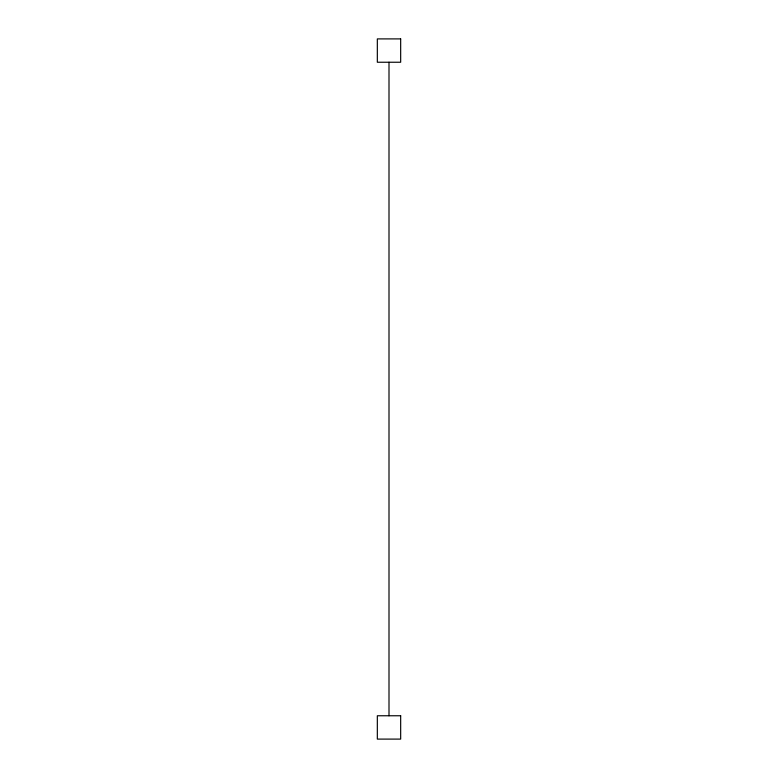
<?xml version="1.0" encoding="UTF-8"?>
<svg xmlns="http://www.w3.org/2000/svg" width="778" height="778" viewBox="0 0 778 778"><rect width="100%" height="100%" fill="white"/><g stroke="black" fill="none" stroke-linecap="round" stroke-linejoin="round"><path stroke-width="1.17" d="M389 62.24L389 715.76M400.67 38.9L377.33 38.9L377.33 62.24L400.67 62.24L400.67 38.9M400.67 715.76L377.33 715.76L377.33 739.1L400.67 739.1L400.67 715.76"/></g></svg>
